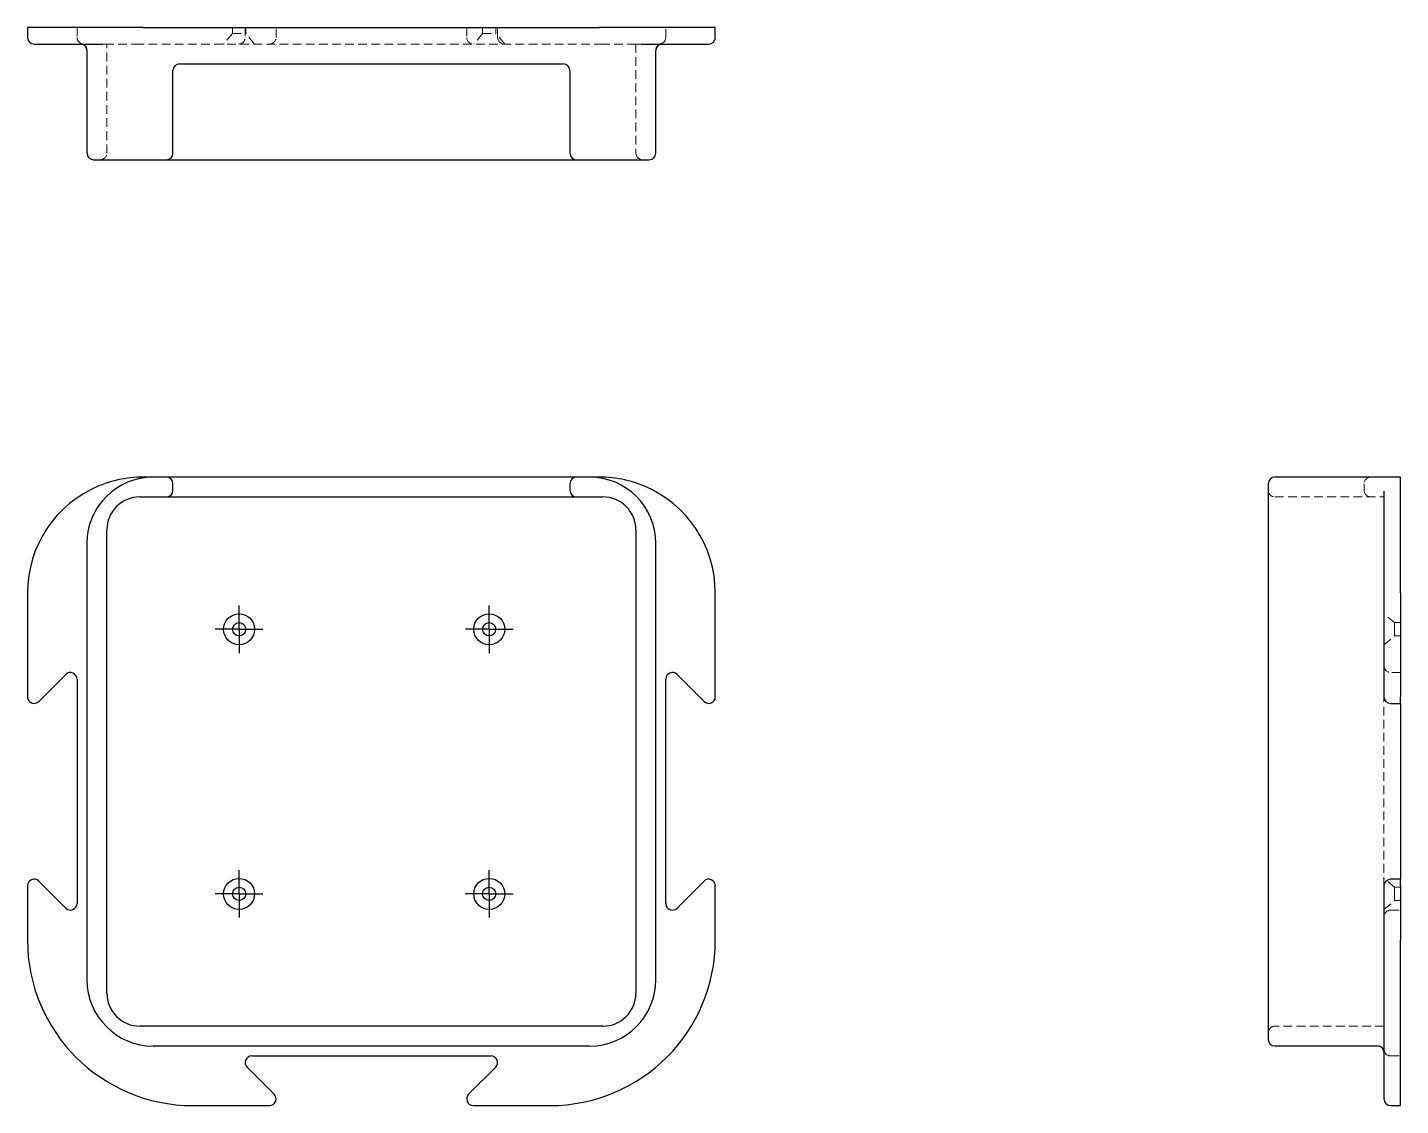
# Model space of a CAD drawing. Header units: millimetres. Extents: x 33 to 233, y 11 to 168.
import ezdxf

# ---------------------------------------------------------------- set-up
doc = ezdxf.new("R2010")
doc.units = ezdxf.units.MM
doc.linetypes.add('HIDDEN', pattern=[1.905, 1.27, -0.635])
doc.layers.add('10', color=7, linetype='Continuous')

# ---------------------------------------------------------------- blocks, each defined once
blk = doc.blocks.new('SW_CENTERMARKSYMBOL_0')
at = {"layer": '10', "color": 0}
for p, q in [((0, 2.5), (0, 3.46)), ((0, 0), (0, 2.5)), ((-2.5, 0), (-3.46, 0)), ((0, 0), (-2.5, 0)), ((0, 0), (0, -2.5)), ((0, 0), (2.5, 0)), ((2.5, 0), (3.46, 0)), ((0, -2.5), (0, -3.46))]:
    blk.add_line(p, q, dxfattribs=at)
blk = doc.blocks.new('SW_CENTERMARKSYMBOL_1')
at = {"layer": '10', "color": 0}
for p, q in [((0, 2.5), (0, 3.46)), ((0, 0), (0, 2.5)), ((-2.5, 0), (-3.46, 0)), ((0, 0), (-2.5, 0)), ((0, 0), (0, -2.5)), ((0, 0), (2.5, 0)), ((2.5, 0), (3.46, 0)), ((0, -2.5), (0, -3.46))]:
    blk.add_line(p, q, dxfattribs=at)
blk = doc.blocks.new('SW_CENTERMARKSYMBOL_2')
at = {"layer": '10', "color": 0}
for p, q in [((0, 2.5), (0, 3.46)), ((0, 0), (0, 2.5)), ((-2.5, 0), (-3.46, 0)), ((0, 0), (-2.5, 0)), ((0, 0), (0, -2.5)), ((0, 0), (2.5, 0)), ((2.5, 0), (3.46, 0)), ((0, -2.5), (0, -3.46))]:
    blk.add_line(p, q, dxfattribs=at)
blk = doc.blocks.new('SW_CENTERMARKSYMBOL_3')
at = {"layer": '10', "color": 0}
for p, q in [((0, 2.5), (0, 3.46)), ((0, 0), (0, 2.5)), ((-2.5, 0), (-3.46, 0)), ((0, 0), (-2.5, 0)), ((0, 0), (0, -2.5)), ((0, 0), (2.5, 0)), ((2.5, 0), (3.46, 0)), ((0, -2.5), (0, -3.46))]:
    blk.add_line(p, q, dxfattribs=at)

msp = doc.modelspace()

# ---------------------------------------------------------------- linework, layer by layer
at = {"color": 7, "linetype": 'Continuous', "lineweight": 25}
for p, q in [((33, 167.62), (33, 166.17)), ((49.83, 167.62), (33, 167.62)), ((49.83, 167.62), (116.17, 167.62)), ((133, 167.62), (116.17, 167.62)), ((133, 166.17), (133, 167.62)), ((33.96, 165.21), (43.76, 165.21)), ((41.65, 164.25), (41.65, 149.35)), ((43.76, 165.21), (43.94, 165.21)), ((122.24, 165.21), (132.04, 165.21)), ((124.35, 149.35), (124.35, 164.25)), ((55.12, 162.33), (110.88, 162.33)), ((54.15, 149.35), (54.15, 161.37)), ((111.85, 161.37), (111.85, 149.35)), ((42.62, 148.38), (51.27, 148.38)), ((51.27, 148.38), (53.19, 148.38)), ((53.19, 148.38), (112.81, 148.38)), ((112.81, 148.38), (114.73, 148.38)), ((114.73, 148.38), (123.38, 148.38)), ((53.19, 102.26), (51.27, 102.26)), ((55.12, 102.26), (53.19, 102.26)), ((110.88, 102.26), (55.12, 102.26)), ((112.81, 102.26), (110.88, 102.26)), ((114.73, 102.26), (112.81, 102.26)), ((229.25, 102.26), (214.35, 102.26)), ((232.62, 102.26), (229.92, 102.26)), ((232.62, 85.43), (232.62, 102.26)), ((54.15, 100.34), (54.15, 101.3)), ((111.85, 101.3), (111.85, 100.34)), ((213.38, 101.3), (213.38, 92.64)), ((230.21, 100.21), (230.21, 100.09)), ((230.21, 100.09), (230.21, 85.43)), ((49.35, 99.37), (53.19, 99.37)), ((53.19, 99.37), (55.12, 99.37)), ((55.12, 99.37), (110.88, 99.37)), ((110.88, 99.37), (112.81, 99.37)), ((112.81, 99.37), (116.65, 99.37)), ((44.54, 27.26), (44.54, 94.57)), ((121.46, 94.57), (121.46, 27.26)), ((41.65, 92.64), (41.65, 29.18)), ((124.35, 29.18), (124.35, 92.64)), ((213.38, 92.64), (213.38, 29.18)), ((33, 85.43), (33, 70.33)), ((133, 70.33), (133, 85.43)), ((230.21, 85.43), (230.21, 70.33)), ((232.62, 85.43), (232.62, 70.33)), ((34.64, 69.65), (38.57, 73.57)), ((40.21, 72.89), (40.21, 40.28)), ((125.79, 40.28), (125.79, 72.89)), ((127.43, 73.57), (131.36, 69.65)), ((232.62, 69.36), (232.62, 70.33)), ((231.17, 69.36), (232.62, 69.36)), ((232.62, 69.36), (232.62, 43.81)), ((33, 42.85), (33, 34.95)), ((38.57, 39.6), (34.64, 43.53)), ((131.36, 43.53), (127.43, 39.6)), ((133, 34.95), (133, 42.85)), ((230.21, 42.85), (230.21, 34.95)), ((232.62, 43.81), (231.17, 43.81)), ((232.62, 42.85), (232.62, 43.81)), ((232.62, 42.85), (232.62, 34.95)), ((230.21, 34.95), (230.21, 11.87)), ((232.62, 10.91), (232.62, 34.95)), ((213.38, 29.18), (213.38, 20.53)), ((116.65, 22.45), (49.35, 22.45)), ((51.27, 19.57), (114.73, 19.57)), ((65.61, 18.12), (100.39, 18.12)), ((214.35, 19.57), (229.25, 19.57)), ((68.86, 12.55), (64.93, 16.48)), ((101.07, 16.48), (97.14, 12.55)), ((57.04, 10.91), (68.18, 10.91)), ((97.82, 10.91), (108.96, 10.91)), ((231.17, 10.91), (232.62, 10.91))]:
    msp.add_line(p, q, dxfattribs=at)
at = {"color": 7, "linetype": 'HIDDEN', "lineweight": 18}
for p, q in [((40.21, 167.62), (40.21, 166.17)), ((62.81, 166.75), (61.52, 165.21)), ((62.81, 167.62), (62.81, 166.75)), ((62.81, 166.75), (64.73, 166.75)), ((64.65, 167.62), (64.65, 166.17)), ((64.73, 166.75), (64.73, 167.62)), ((66.02, 165.21), (64.73, 166.75)), ((69.14, 166.17), (69.14, 167.62)), ((96.86, 167.62), (96.86, 166.17)), ((99.17, 166.75), (97.88, 165.21)), ((99.17, 167.62), (99.17, 166.75)), ((99.17, 166.75), (101.09, 166.75)), ((101.09, 166.75), (101.09, 167.62)), ((102.38, 165.21), (101.09, 166.75)), ((101.35, 166.17), (101.35, 167.62)), ((125.79, 166.17), (125.79, 167.62)), ((43.76, 165.21), (44.54, 165.21)), ((44.54, 149.35), (44.54, 165.21)), ((49.35, 165.21), (44.54, 165.21)), ((116.65, 165.21), (49.35, 165.21)), ((121.46, 165.21), (116.65, 165.21)), ((121.46, 165.21), (121.46, 149.35)), ((121.46, 165.21), (122.24, 165.21)), ((227.33, 101.3), (227.33, 100.34)), ((214.35, 99.37), (230.21, 99.37)), ((231.75, 81.1), (230.21, 82.39)), ((231.75, 81.1), (231.75, 80.14)), ((232.62, 81.1), (231.75, 81.1)), ((231.75, 80.14), (231.75, 79.18)), ((230.21, 77.89), (231.75, 79.18)), ((231.75, 79.18), (232.62, 79.18)), ((232.62, 73.86), (231.17, 73.86)), ((230.21, 42.85), (230.21, 70.33)), ((231.75, 42.64), (230.21, 43.93)), ((231.75, 42.64), (231.75, 41.68)), ((232.62, 42.64), (231.75, 42.64)), ((230.21, 39.43), (231.75, 40.72)), ((231.75, 41.68), (231.75, 40.72)), ((231.75, 40.72), (232.62, 40.72)), ((231.17, 39.32), (232.62, 39.32)), ((230.21, 22.45), (214.35, 22.45)), ((231.17, 18.12), (232.62, 18.12))]:
    msp.add_line(p, q, dxfattribs=at)
at = {"color": 7, "linetype": 'Continuous', "lineweight": 25}
for centre, radius in [((63.77, 80.14), 2.25), ((100.13, 80.14), 2.25), ((63.77, 80.14), 0.962), ((100.13, 80.14), 0.962), ((63.77, 41.68), 2.25), ((100.13, 41.68), 2.25), ((63.77, 41.68), 0.962), ((100.13, 41.68), 0.962)]:
    msp.add_circle(centre, radius, dxfattribs=at)
for centre, radius, start, end in [((33.96, 166.17), 0.962, 180, 270), ((132.04, 166.17), 0.962, 270, 0), ((40.69, 164.25), 0.962, 0, 90), ((125.31, 164.25), 0.962, 90, 180), ((55.12, 161.37), 0.962, 90, 180), ((110.88, 161.37), 0.962, 0, 90), ((42.62, 149.35), 0.962, 180, 270), ((53.19, 149.35), 0.962, 270, 0), ((112.81, 149.35), 0.962, 180, 270), ((123.38, 149.35), 0.962, 270, 0), ((51.27, 92.64), 9.62, 90, 180), ((53.19, 101.3), 0.962, 0, 90), ((112.81, 101.3), 0.962, 90, 180), ((114.73, 92.64), 9.62, 0, 90), ((214.35, 101.3), 0.962, 90, 180), ((49.83, 85.43), 16.83, 112.4867, 180), ((53.19, 100.34), 0.962, 270, 0), ((112.81, 100.34), 0.962, 180, 270), ((116.17, 85.43), 16.83, 0, 67.5133), ((49.35, 94.57), 4.81, 90, 180), ((116.65, 94.57), 4.81, 0, 90), ((39.25, 72.89), 0.962, 360, 135), ((126.75, 72.89), 0.962, 45, 180), ((33.96, 70.33), 0.962, 180, 315), ((132.04, 70.33), 0.962, 225, 0), ((231.17, 70.33), 0.962, 180, 270), ((33.96, 42.85), 0.962, 45, 180), ((132.04, 42.85), 0.962, 0, 135), ((231.17, 42.85), 0.962, 90, 180), ((39.25, 40.28), 0.962, 225, 0), ((126.75, 40.28), 0.962, 180, 315), ((57.04, 34.95), 24.04, 180, 270), ((108.96, 34.95), 24.04, 270, 0), ((51.27, 29.18), 9.62, 180, 270), ((114.73, 29.18), 9.62, 270, 0), ((49.35, 27.26), 4.81, 180, 270), ((116.65, 27.26), 4.81, 270, 0), ((214.35, 20.53), 0.962, 180, 270), ((65.61, 17.16), 0.962, 90, 225), ((100.39, 17.16), 0.962, 315, 90), ((229.25, 18.6), 0.962, 0, 90), ((68.18, 11.87), 0.962, 270, 45), ((97.82, 11.87), 0.962, 135, 270), ((231.17, 11.87), 0.962, 180, 270)]:
    msp.add_arc(centre, radius, start, end, dxfattribs=at)
at = {"color": 7, "linetype": 'HIDDEN', "lineweight": 18}
for centre, start, end in [((41.17, 166.17), 180, 255.5225), ((63.69, 166.17), 270, 0), ((68.18, 166.17), 270, 0), ((97.82, 166.17), 180, 270), ((102.31, 166.17), 180, 270), ((124.83, 166.17), 284.4775, 0), ((43.58, 149.35), 270, 0), ((122.42, 149.35), 180, 270), ((228.29, 101.3), 90, 180), ((214.35, 100.34), 180, 270), ((228.29, 100.34), 180, 270), ((231.17, 74.82), 180, 270), ((231.17, 38.35), 90, 180), ((214.35, 21.49), 90, 180), ((231.17, 19.09), 194.4775, 270)]:
    msp.add_arc(centre, 0.962, start, end, dxfattribs=at)
for points, knots in [([(41.65, 164.31), (41.65, 164.52), (41.58, 164.73), (41.32, 165.07), (41.14, 165.19), (40.93, 165.24)], [0, 0, 0, 0, 0.5, 0.5, 1, 1, 1, 1]), ([(124.35, 164.31), (124.35, 164.49), (124.47, 164.92), (124.83, 165.18), (125.07, 165.24)], [0, 0, 0, 0, 0.428571, 1, 1, 1, 1]), ([(229.31, 19.57), (229.49, 19.57), (229.92, 19.44), (230.18, 19.08), (230.24, 18.85)], [0, 0, 0, 0, 0.428571, 1, 1, 1, 1])]:
    msp.add_open_spline(points, degree=3, knots=knots, dxfattribs=at)
at = {"color": 7, "linetype": 'Continuous', "lineweight": 25}
for points, knots in [([(49.83, 102.26), (49.53, 102.26), (48.62, 102.23), (46.45, 102), (44.58, 101.47), (43.39, 100.98)], [0, 0, 0, 0, 0.189902, 0.569705, 1.329311, 1.329311, 1.329311, 1.329311]), ([(51.25, 102.26), (50.99, 102.26), (50.52, 102.26), (50.04, 102.26), (49.83, 102.26)], [0, 0, 0, 0, 0.55412, 1, 1, 1, 1]), ([(122.61, 100.98), (121.42, 101.47), (119.55, 102), (117.38, 102.23), (116.47, 102.26), (116.17, 102.26)], [0, 0, 0, 0, 0.759606, 1.139409, 1.329311, 1.329311, 1.329311, 1.329311])]:
    msp.add_open_spline(points, degree=3, knots=knots, dxfattribs=at)
for points in [[(116.17, 102.26), (115.69, 102.26), (115.21, 102.26), (114.73, 102.26)], [(229.92, 102.26), (229.7, 102.26), (229.48, 102.26), (229.25, 102.26)]]:
    msp.add_open_spline(points, degree=3, dxfattribs=at)

# ---------------------------------------------------------------- block references
at = {"layer": '10'}
for name, p in [('SW_CENTERMARKSYMBOL_0', (63.77, 80.14)), ('SW_CENTERMARKSYMBOL_1', (100.13, 80.14)), ('SW_CENTERMARKSYMBOL_2', (63.77, 41.68)), ('SW_CENTERMARKSYMBOL_3', (100.13, 41.68))]:
    msp.add_blockref(name, p, dxfattribs=at)

doc.saveas('drawing.dxf')
